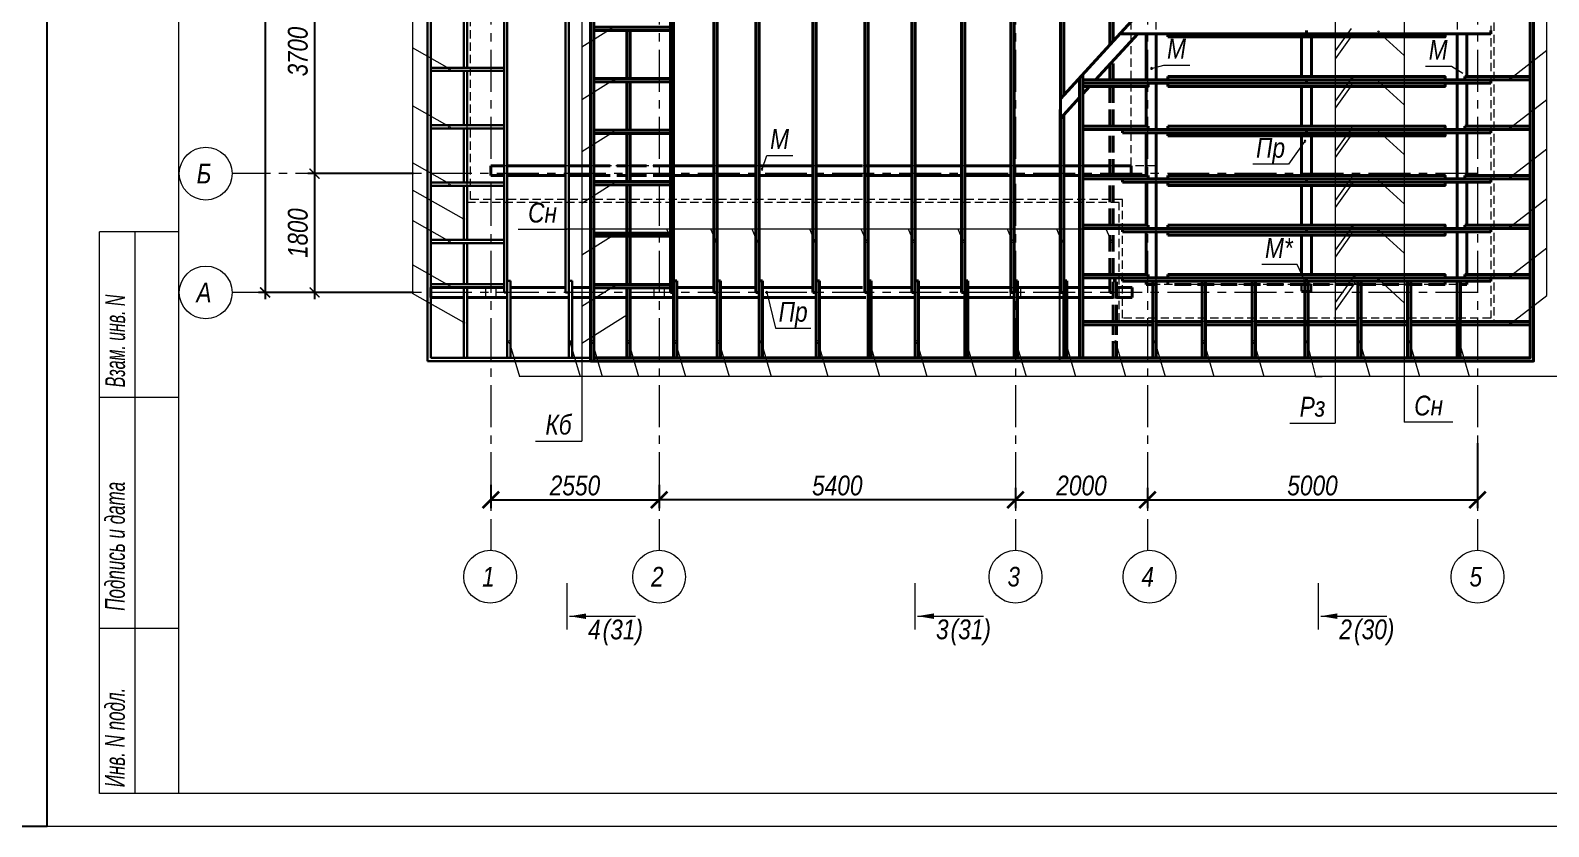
# Model space of a CAD drawing. Header units: millimetres. Extents: x 1582001 to 3303937, y 226471 to 491235.
# Drawn here: x 1791751 to 1814755, y 291255 to 303317 of the extents above; entities that cross this region are included whole.
import ezdxf
from ezdxf.enums import TextEntityAlignment as Align

# ---------------------------------------------------------------- set-up
doc = ezdxf.new("R2010")
doc.units = ezdxf.units.MM
for name, pattern in [('CENTER', [50.8, 31.75, -6.35, 6.35, -6.35]), ('gost5', [7, 5, -2, 0]), ('HIDDEN', [0.375, 0.25, -0.125])]:
    doc.linetypes.add(name, pattern=pattern)
doc.layers.get('Defpoints').update_dxf_attribs({"color": 255, "lineweight": 30})
doc.layers.add('Spezifikazia', color=250, linetype='Continuous')
doc.layers.add('Формуляр', color=138, linetype='Continuous')
for name, color, linetype, lineweight in [('Кровля', 232, 'Continuous', 25), ('Оси', 251, 'CENTER', 9), ('Основная', 250, 'Continuous', 40), ('Пунктир', 253, 'HIDDEN', 18), ('Размеры', 7, 'Continuous', 18), ('Стены', 244, 'Continuous', 30), ('Стены несущие', 7, 'Continuous', 40), ('Утеплитель', 145, 'Continuous', 9)]:
    doc.layers.add(name, color=color, linetype=linetype, lineweight=lineweight)
doc.styles.add('GOST 2.304', font='ARIALNI.TTF', dxfattribs={"width": 0.98, "height": 300})
doc.styles.get("Standard").update_dxf_attribs({"font": 'ARIALNI.TTF', "height": 300})
doc.styles.add('style', font='ARIALNI.TTF', dxfattribs={"width": 0.98, "height": 300})
doc.styles.add('STYLE1', font='ARIALNI.TTF', dxfattribs={"height": 300})
doc.styles.add('Текст', font='ARIALNI.TTF')
doc.dimstyles.new('ISO-25', dxfattribs={"dimscale": 100, "dimtxt": 2.5, "dimasz": 2.5, "dimexe": 1.25, "dimexo": 0.625, "dimtad": 1, "dimdec": 0, "dimtxsty": 'Standard', "dimblk": 'ARCHTICK', "dimcen": 2.5, "dimadec": 0, "dimazin": 0, "dimtfac": 1, "dimtdec": 0, "dimtmove": 0, "dimatfit": 3, "dimfxl": 0, "dimarcsym": 0})
doc.dimstyles.new('М100', dxfattribs={"dimtxt": 600, "dimasz": 150, "dimexe": 100, "dimexo": 200, "dimgap": 100, "dimtad": 1, "dimdec": 0, "dimtxsty": 'style', "dimblk": 'ARCHTICK', "dimcen": 150, "dimdle": 100, "dimclrt": 256, "dimadec": 0, "dimazin": 0, "dimtfac": 1, "dimtdec": 0, "dimtmove": 1, "dimatfit": 3, "dimldrblk": 'NONE', "dimfxl": 0, "dimarcsym": 0})

# ---------------------------------------------------------------- blocks, each defined once
blk = doc.blocks.new('_ArchTick')
at = {"color": 0, "linetype": 'ByBlock', "const_width": 0.15}
blk.add_lwpolyline([(-0.5, -0.5), (0.5, 0.5)], dxfattribs=at)
blk = doc.blocks.new('*D1783')
at = {"layer": 'Defpoints', "color": 0, "lineweight": -3, "transparency": 16777216}
for p in [(1797837, 304847), (1796057, 301147), (1797757, 301147)]:
    blk.add_point(p, dxfattribs=at)
at = {"layer": 'Размеры', "color": 0, "lineweight": -2, "transparency": 16777216}
for p, q in [((1797637, 304847), (1795957, 304847)), ((1796057, 304947), (1796057, 301047)), ((1797557, 301147), (1795957, 301147))]:
    blk.add_line(p, q, dxfattribs=at)
at = {"layer": 'Размеры', "color": 0, "lineweight": -2, "transparency": 16777216, "xscale": 150, "yscale": 150, "zscale": 150}
for p, rotation in [((1796057, 304847), 90), ((1796057, 301147), 270)]:
    blk.add_blockref('_ArchTick', p, dxfattribs=dict(at, rotation=rotation))
at = {"layer": 'Размеры', "transparency": 16777216, "insert": (1795804, 302997), "char_height": 300, "attachment_point": 5, "rotation": 90, "style": 'style'}
blk.add_mtext('3700', dxfattribs=at)
blk = doc.blocks.new('_None')
blk = doc.blocks.new('*D1784')
at = {"layer": 'Defpoints', "color": 0, "lineweight": -3, "transparency": 16777216}
for p in [(1797757, 301147), (1796057, 299347), (1797757, 299347)]:
    blk.add_point(p, dxfattribs=at)
at = {"layer": 'Размеры', "color": 0, "lineweight": -2, "transparency": 16777216}
for p, q in [((1797557, 301147), (1795957, 301147)), ((1796057, 301247), (1796057, 299247)), ((1797557, 299347), (1795957, 299347))]:
    blk.add_line(p, q, dxfattribs=at)
at = {"layer": 'Размеры', "color": 0, "lineweight": -2, "transparency": 16777216, "xscale": 150, "yscale": 150, "zscale": 150}
for p, rotation in [((1796057, 301147), 90), ((1796057, 299347), 270)]:
    blk.add_blockref('_ArchTick', p, dxfattribs=dict(at, rotation=rotation))
at = {"layer": 'Размеры', "transparency": 16777216, "insert": (1795804, 300247), "char_height": 300, "attachment_point": 5, "rotation": 90, "style": 'style'}
blk.add_mtext('1800', dxfattribs=at)
blk = doc.blocks.new('*D1788')
at = {"layer": 'Defpoints', "color": 0, "lineweight": -3, "transparency": 16777216}
for p in [(1797467, 317247), (1795307, 299347), (1797757, 299347)]:
    blk.add_point(p, dxfattribs=at)
at = {"layer": 'Размеры', "color": 0, "lineweight": -2, "transparency": 16777216}
for p, q in [((1797267, 317247), (1795207, 317247)), ((1795307, 317347), (1795307, 299247)), ((1797557, 299347), (1795207, 299347))]:
    blk.add_line(p, q, dxfattribs=at)
at = {"layer": 'Размеры', "color": 0, "lineweight": -2, "transparency": 16777216, "xscale": 150, "yscale": 150, "zscale": 150}
for p, rotation in [((1795307, 317247), 90), ((1795307, 299347), 270)]:
    blk.add_blockref('_ArchTick', p, dxfattribs=dict(at, rotation=rotation))
at = {"layer": 'Размеры', "transparency": 16777216, "insert": (1795054, 308297), "char_height": 300, "attachment_point": 5, "rotation": 90, "style": 'style'}
blk.add_mtext('17900', dxfattribs=at)
blk = doc.blocks.new('*D1789')
at = {"layer": 'Defpoints', "color": 0, "lineweight": -3, "ltscale": 100, "transparency": 16777216}
for p in [(1806677, 296450), (1808677, 296450), (1808677, 296205)]:
    blk.add_point(p, dxfattribs=at)
at = {"layer": 'Размеры', "color": 0, "lineweight": -2, "ltscale": 100, "transparency": 16777216}
for p, q in [((1806677, 296388), (1806677, 296080)), ((1808677, 296388), (1808677, 296080)), ((1806677, 296205), (1808677, 296205))]:
    blk.add_line(p, q, dxfattribs=at)
at = {"layer": 'Размеры', "color": 0, "lineweight": -2, "ltscale": 100, "transparency": 16777216, "xscale": 250, "yscale": 250, "zscale": 250, "rotation": 180}
blk.add_blockref('_ArchTick', (1806677, 296205), dxfattribs=at)
at = {"layer": 'Размеры', "color": 0, "lineweight": -2, "ltscale": 100, "transparency": 16777216, "xscale": 250, "yscale": 250, "zscale": 250}
blk.add_blockref('_ArchTick', (1808677, 296205), dxfattribs=at)
at = {"layer": 'Размеры', "color": 0, "ltscale": 100, "transparency": 16777216, "insert": (1807677, 296421), "char_height": 300, "attachment_point": 5}
blk.add_mtext('2000', dxfattribs=at)
blk = doc.blocks.new('*D1790')
at = {"layer": 'Defpoints', "color": 0, "lineweight": -3, "ltscale": 100, "transparency": 16777216}
for p in [(1813677, 297127), (1808677, 296388), (1813677, 296205)]:
    blk.add_point(p, dxfattribs=at)
at = {"layer": 'Размеры', "color": 0, "lineweight": -2, "ltscale": 100, "transparency": 16777216}
for p, q in [((1813677, 297064), (1813677, 296080)), ((1808677, 296325), (1808677, 296080)), ((1808677, 296205), (1813677, 296205))]:
    blk.add_line(p, q, dxfattribs=at)
at = {"layer": 'Размеры', "color": 0, "lineweight": -2, "ltscale": 100, "transparency": 16777216, "xscale": 250, "yscale": 250, "zscale": 250, "rotation": 180}
blk.add_blockref('_ArchTick', (1808677, 296205), dxfattribs=at)
at = {"layer": 'Размеры', "color": 0, "lineweight": -2, "ltscale": 100, "transparency": 16777216, "xscale": 250, "yscale": 250, "zscale": 250}
blk.add_blockref('_ArchTick', (1813677, 296205), dxfattribs=at)
at = {"layer": 'Размеры', "color": 0, "ltscale": 100, "transparency": 16777216, "insert": (1811177, 296421), "char_height": 300, "attachment_point": 5}
blk.add_mtext('5000', dxfattribs=at)
blk = doc.blocks.new('*D1791')
at = {"layer": 'Defpoints', "color": 0, "lineweight": -3, "ltscale": 100, "transparency": 16777216}
for p in [(1801277, 296450), (1806677, 296450), (1801277, 296205)]:
    blk.add_point(p, dxfattribs=at)
at = {"layer": 'Размеры', "color": 0, "lineweight": -2, "ltscale": 100, "transparency": 16777216}
for p, q in [((1801277, 296388), (1801277, 296080)), ((1806677, 296388), (1806677, 296080)), ((1806677, 296205), (1801277, 296205))]:
    blk.add_line(p, q, dxfattribs=at)
at = {"layer": 'Размеры', "color": 0, "lineweight": -2, "ltscale": 100, "transparency": 16777216, "xscale": 250, "yscale": 250, "zscale": 250, "rotation": 180}
blk.add_blockref('_ArchTick', (1801277, 296205), dxfattribs=at)
at = {"layer": 'Размеры', "color": 0, "lineweight": -2, "ltscale": 100, "transparency": 16777216, "xscale": 250, "yscale": 250, "zscale": 250}
blk.add_blockref('_ArchTick', (1806677, 296205), dxfattribs=at)
at = {"layer": 'Размеры', "color": 0, "ltscale": 100, "transparency": 16777216, "insert": (1803977, 296421), "char_height": 300, "attachment_point": 5}
blk.add_mtext('5400', dxfattribs=at)
blk = doc.blocks.new('*D1792')
at = {"layer": 'Defpoints', "color": 0, "lineweight": -3, "ltscale": 100, "transparency": 16777216}
for p in [(1798727, 296497), (1801277, 296497), (1801277, 296205)]:
    blk.add_point(p, dxfattribs=at)
at = {"layer": 'Размеры', "color": 0, "lineweight": -2, "ltscale": 100, "transparency": 16777216}
for p, q in [((1798727, 296435), (1798727, 296080)), ((1801277, 296435), (1801277, 296080)), ((1798727, 296205), (1801277, 296205))]:
    blk.add_line(p, q, dxfattribs=at)
at = {"layer": 'Размеры', "color": 0, "lineweight": -2, "ltscale": 100, "transparency": 16777216, "xscale": 250, "yscale": 250, "zscale": 250, "rotation": 180}
blk.add_blockref('_ArchTick', (1798727, 296205), dxfattribs=at)
at = {"layer": 'Размеры', "color": 0, "lineweight": -2, "ltscale": 100, "transparency": 16777216, "xscale": 250, "yscale": 250, "zscale": 250}
blk.add_blockref('_ArchTick', (1801277, 296205), dxfattribs=at)
at = {"layer": 'Размеры', "color": 0, "ltscale": 100, "transparency": 16777216, "insert": (1800002, 296421), "char_height": 300, "attachment_point": 5}
blk.add_mtext('2550', dxfattribs=at)

msp = doc.modelspace()

# ---------------------------------------------------------------- linework, layer by layer
at = {"layer": 'Spezifikazia', "lineweight": 18, "ltscale": 500}
for p, q in [((1792800.5, 291755.1), (1792800.5, 300267.3)), ((1794000.5, 300267.3), (1792800.5, 300267.3)), ((1793339.9, 291755.1), (1793339.9, 300267.3)), ((1794000.5, 297755.1), (1792800.5, 297755.1)), ((1794000.5, 294255.1), (1792800.5, 294255.1)), ((1794000.5, 294255.1), (1792800.5, 294255.1)), ((1794000.5, 291755.1), (1792800.5, 291755.1))]:
    msp.add_line(p, q, dxfattribs=at)
for points in [[(1792000.5, 320955), (1834000.4, 320955), (1834000.4, 291255.1), (1792000.5, 291255.1)], [(1794000.5, 291755.1), (1794000.5, 320444.9), (1833500.4, 320444.9), (1833500.4, 291755.1)]]:
    msp.add_lwpolyline(points, close=True, dxfattribs=at)
at = {"layer": 'Кровля'}
for p, q in [((1800237.3, 308867.4), (1800237.3, 298307.4)), ((1807347.3, 298307.4), (1807347.3, 302121.2)), ((1807347.3, 298307.4), (1807347.3, 302121.2)), ((1800237.3, 298307.4), (1807347.3, 298307.4))]:
    msp.add_line(p, q, dxfattribs=at)
at = {"layer": 'Оси', "ltscale": 20}
for p, q in [((1798727.3, 317247.4), (1798727.3, 295441.3)), ((1801277.3, 317247.4), (1801277.3, 295441.3)), ((1806677.3, 317247.4), (1806677.3, 295441.3)), ((1808677.3, 317247.4), (1808677.3, 295441.3)), ((1813677.3, 317247.4), (1813677.3, 295441.3)), ((1813677.3, 301147.4), (1794807.3, 301147.4)), ((1813677.3, 299347.4), (1794807.3, 299347.4))]:
    msp.add_line(p, q, dxfattribs=at)
at = {"layer": 'Оси', "linetype": 'Continuous', "ltscale": 100}
for centre in [(1794407.3, 301147.4), (1794407.3, 301147.4), (1794407.3, 299347.4), (1794407.3, 299347.4), (1798717.3, 295041.3), (1798717.3, 295041.3), (1801277.3, 295041.3), (1801277.3, 295041.3), (1806677.3, 295041.3), (1806677.3, 295041.3), (1808707.3, 295041.3), (1808707.3, 295041.3), (1813677.3, 295041.3), (1813677.3, 295041.3)]:
    msp.add_circle(centre, 400, dxfattribs=at)
at = {"layer": 'Основная', "ltscale": 2.5}
for p, q in [((1811087.3, 303317.4), (1811087.3, 303267.4)), ((1813187.3, 303267.4), (1813187.3, 303217.4)), ((1807647.3, 302597.1), (1807647.3, 298357.4)), ((1807697.3, 302651.7), (1807697.3, 298357.4)), ((1811087.3, 302567.4), (1811087.3, 302517.4)), ((1813187.3, 302567.4), (1813187.3, 302617.4)), ((1813187.3, 302517.4), (1813187.3, 302467.4)), ((1813187.3, 301817.4), (1813187.3, 301867.4)), ((1811087.3, 301817.4), (1811087.3, 301767.4)), ((1813187.3, 301767.4), (1813187.3, 301717.4)), ((1811087.3, 301067.4), (1811087.3, 301017.4)), ((1813187.3, 301067.4), (1813187.3, 301117.4)), ((1813187.3, 301017.4), (1813187.3, 300967.4)), ((1811087.3, 300317.4), (1811087.3, 300267.4)), ((1813187.3, 300317.4), (1813187.3, 300367.4)), ((1813187.3, 300267.4), (1813187.3, 300217.4)), ((1811087.3, 299567.4), (1811087.3, 299517.4)), ((1813187.3, 299567.4), (1813187.3, 299617.4)), ((1808757.3, 298357.4), (1808757.3, 299517.4)), ((1808807.3, 298357.4), (1808807.3, 299517.4)), ((1809507.3, 298357.4), (1809507.3, 299517.4)), ((1809507.3, 298357.4), (1809507.3, 299467.4)), ((1809557.3, 298357.4), (1809557.3, 299517.4)), ((1810262.3, 298357.4), (1810262.3, 299517.4)), ((1810262.3, 298357.4), (1810262.3, 299517.4)), ((1810312.3, 298357.4), (1810312.3, 299517.4)), ((1811063.3, 298357.4), (1811063.3, 299517.4)), ((1811063.3, 298357.4), (1811063.3, 299517.4)), ((1811113.3, 298357.4), (1811113.3, 299517.4)), ((1811862.2, 298357.4), (1811862.3, 299517.4)), ((1811912.2, 298357.4), (1811912.3, 299517.4)), ((1811912.2, 298357.4), (1811912.3, 299517.4)), ((1812617.2, 298357.3), (1812617.3, 299517.4)), ((1812667.2, 298357.3), (1812667.3, 299517.4)), ((1812667.2, 298357.3), (1812667.3, 299517.4)), ((1813367.2, 298357.3), (1813367.3, 299517.4)), ((1813417.2, 298357.3), (1813417.3, 299517.4)), ((1807697.3, 298907.4), (1808757.3, 298907.4)), ((1807697.3, 298857.4), (1808757.3, 298857.4)), ((1808807.3, 298907.4), (1809507.3, 298907.4)), ((1808807.3, 298857.4), (1809507.3, 298857.4)), ((1809557.3, 298907.4), (1810262.3, 298907.4)), ((1809557.3, 298857.4), (1810262.3, 298857.4)), ((1810312.3, 298907.4), (1811862.2, 298907.4)), ((1810312.3, 298857.4), (1811862.2, 298857.4)), ((1811087.2, 298857.4), (1811087.3, 298907.4)), ((1811912.2, 298907.4), (1812617.2, 298907.4)), ((1811912.2, 298857.4), (1812617.2, 298857.4)), ((1812667.2, 298907.4), (1813367.2, 298907.4)), ((1812667.2, 298857.4), (1813367.2, 298857.4)), ((1813417.2, 298907.4), (1814477.3, 298907.4)), ((1813417.2, 298857.4), (1814477.3, 298857.4)), ((1800237.3, 298307.4), (1807347.3, 298307.4)), ((1800287.3, 298357.4), (1807347.3, 298357.4)), ((1800287.3, 298357.4), (1800287.3, 298307.4))]:
    msp.add_line(p, q, dxfattribs=at)
at = {"layer": 'Основная', "color": 3, "ltscale": 2.5}
for p, q in [((1797817.3, 299422.4), (1798927.3, 299422.4)), ((1797817.3, 299422.4), (1797817.3, 299272.4)), ((1799027.3, 299422.4), (1799857.3, 299422.4)), ((1799957.3, 299422.4), (1800237.3, 299422.4)), ((1801547.3, 299422.4), (1802107.3, 299422.4)), ((1802207.3, 299422.4), (1802742.3, 299422.4)), ((1802842.3, 299422.4), (1803607.3, 299422.4)), ((1803707.3, 299422.4), (1804357.3, 299422.4)), ((1804457.3, 299422.4), (1805107.3, 299422.4)), ((1805207.3, 299422.4), (1805857.3, 299422.4)), ((1805957.3, 299422.4), (1806607.3, 299422.4)), ((1806707.3, 299422.4), (1807357.3, 299422.4)), ((1807457.3, 299422.4), (1807647.3, 299422.4)), ((1807697.3, 299422.4), (1808107.3, 299422.4)), ((1808207.3, 299422.4), (1808447.3, 299422.4)), ((1808447.3, 299422.4), (1808447.3, 299272.4)), ((1797817.3, 299272.4), (1798317.3, 299272.4)), ((1798367.3, 299272.4), (1798977.3, 299272.4)), ((1799027.3, 299272.4), (1799907.3, 299272.4)), ((1799957.3, 299272.4), (1800237.3, 299272.4)), ((1800287.3, 299272.4), (1800787.3, 299272.4)), ((1800837.3, 299272.4), (1801497.3, 299272.4)), ((1801547.3, 299272.4), (1802157.3, 299272.4)), ((1802207.3, 299272.4), (1802792.3, 299272.4)), ((1802842.3, 299272.4), (1803657.3, 299272.4)), ((1803707.3, 299272.4), (1804407.3, 299272.4)), ((1804457.3, 299272.4), (1805157.3, 299272.4)), ((1805207.3, 299272.4), (1805907.3, 299272.4)), ((1805957.3, 299272.4), (1806657.3, 299272.4)), ((1806707.3, 299272.4), (1807407.3, 299272.4)), ((1807457.3, 299272.4), (1807647.3, 299272.4)), ((1807697.3, 299272.4), (1808157.3, 299272.4)), ((1808207.3, 299272.4), (1808447.3, 299272.4))]:
    msp.add_line(p, q, dxfattribs=at)
at = {"layer": 'Основная', "ltscale": 2.5}
msp.add_lwpolyline([(1807559.2, 318287.4), (1814527.3, 318287.4), (1814527.3, 298307.4), (1800237.3, 298307.4), (1800237.3, 312177.4), (1814527.3, 312177.4), (1814527.3, 305607.4), (1811162.3, 305607.4)], dxfattribs=at)
for points in [[(1808987.3, 303217.4), (1813187.3, 303217.4), (1813187.3, 303267.4), (1808987.3, 303267.4)], [(1808687.4, 302517.4), (1807697.3, 302517.4), (1807697.3, 302467.4), (1808687.4, 302467.4)], [(1808987.3, 302617.4), (1813187.3, 302617.4), (1813187.3, 302567.4), (1808987.3, 302567.4)], [(1808987.3, 302467.4), (1813187.3, 302467.4), (1813187.3, 302517.4), (1808987.3, 302517.4)], [(1813487.1, 302617.4), (1814477.3, 302617.4), (1814477.3, 302567.4), (1813487.1, 302567.4)], [(1808687.4, 301867.4), (1807697.3, 301867.4), (1807697.3, 301817.4), (1808687.4, 301817.4)], [(1808987.3, 301867.4), (1813187.3, 301867.4), (1813187.3, 301817.4), (1808987.3, 301817.4)], [(1813487.1, 301867.4), (1814477.3, 301867.4), (1814477.3, 301817.4), (1813487.1, 301817.4)], [(1808987.3, 301717.4), (1813187.3, 301717.4), (1813187.3, 301767.4), (1808987.3, 301767.4)], [(1808687.4, 301117.4), (1807697.3, 301117.4), (1807697.3, 301067.4), (1808687.4, 301067.4)], [(1808987.3, 301117.4), (1813187.3, 301117.4), (1813187.3, 301067.4), (1808987.3, 301067.4)], [(1808987.3, 300967.4), (1813187.3, 300967.4), (1813187.3, 301017.4), (1808987.3, 301017.4)], [(1813487.1, 301117.4), (1814477.3, 301117.4), (1814477.3, 301067.4), (1813487.1, 301067.4)], [(1808687.4, 300367.4), (1807697.3, 300367.4), (1807697.3, 300317.4), (1808687.4, 300317.4)], [(1808987.3, 300367.4), (1813187.3, 300367.4), (1813187.3, 300317.4), (1808987.3, 300317.4)], [(1808987.3, 300217.4), (1813187.3, 300217.4), (1813187.3, 300267.4), (1808987.3, 300267.4)], [(1813487.1, 300367.4), (1814477.3, 300367.4), (1814477.3, 300317.4), (1813487.1, 300317.4)], [(1808687.4, 299617.4), (1807697.3, 299617.4), (1807697.3, 299567.4), (1808687.4, 299567.4)], [(1808987.3, 299617.4), (1813187.3, 299617.4), (1813187.3, 299567.4), (1808987.3, 299567.4)], [(1813487.1, 299617.4), (1814477.3, 299617.4), (1814477.3, 299567.4), (1813487.1, 299567.4)]]:
    msp.add_lwpolyline(points, close=True, dxfattribs=at)
at = {"layer": 'Основная', "linetype": 'gost5', "ltscale": 50}
msp.add_lwpolyline([(1808987.3, 299517.4), (1813187.3, 299517.4), (1813187.3, 299467.4), (1808987.3, 299467.4)], close=True, dxfattribs=at)
at = {"layer": 'Пунктир', "ltscale": 500}
for p, q in [((1808807.3, 301267.4), (1808807.3, 306207.7)), ((1808427.3, 301267.4), (1808427.3, 304657.7))]:
    msp.add_line(p, q, dxfattribs=at)
for points in [[(1800887.3, 314637.4), (1806857.3, 314637.4), (1806857.3, 313347.4), (1808297.3, 313347.4), (1808297.3, 317637.4), (1813877.3, 317637.4), (1813877.3, 298957.4), (1808297.3, 298957.4), (1808297.3, 300757.4), (1798417.3, 300757.4), (1798417.3, 307647.4), (1800887.3, 307647.4), (1800887.3, 314637.4)], [(1813367.3, 304017.4), (1813367.3, 299467.4), (1808807.3, 299467.4), (1808807.3, 301267.4), (1798927.3, 301267.4), (1798927.3, 304657.7)], [(1798652.3, 299422.4), (1798802.3, 299422.4), (1798802.3, 299272.4), (1798652.3, 299272.4), (1798652.3, 299422.4)], [(1801202.3, 299422.4), (1801352.3, 299422.4), (1801352.3, 299272.4), (1801202.3, 299272.4), (1801202.3, 299422.4)], [(1806602.3, 299422.4), (1806752.3, 299422.4), (1806752.3, 299272.4), (1806602.3, 299272.4), (1806602.3, 299422.4)]]:
    msp.add_lwpolyline(points, dxfattribs=at)
at = {"layer": 'Размеры', "linetype": 'Continuous', "ltscale": 100}
for p, q in [((1814725.7, 299302.7), (1814725.7, 318973.4)), ((1797541.4, 316397), (1797541.4, 299329)), ((1800105.8, 310993.3), (1800105.8, 297095)), ((1811521.9, 305782.7), (1811521.8, 297366.6)), ((1812568.5, 305840.5), (1812568.4, 297383.6)), ((1800589.2, 303367.4), (1800105.8, 303063.3)), ((1811763, 303345.1), (1811521.8, 303005.8)), ((1811773.2, 303241), (1811521.8, 302887.2)), ((1812178.5, 303290.4), (1812568.5, 302936.7)), ((1798103.1, 302733.2), (1797541.4, 303051.1)), ((1814177.1, 302589.4), (1814725.7, 303015.5)), ((1808738, 302740.7), (1808924.4, 302790.5)), ((1808924.4, 302790.5), (1809319.3, 302790.5)), ((1813283.1, 302772), (1812888.3, 302772)), ((1813456.7, 302666.1), (1813283.1, 302772)), ((1800589.2, 302567.7), (1800105.8, 302263.6)), ((1811773.2, 302597.3), (1811521.8, 302243.5)), ((1812178.5, 302544.1), (1812568.5, 302190.4)), ((1811773.2, 302494.6), (1811521.8, 302140.8)), ((1798103.1, 301856), (1797541.4, 302173.9)), ((1814177.1, 301845.6), (1814725.7, 302271.7)), ((1811773.2, 301842.1), (1811521.8, 301488.3)), ((1800589.2, 301780.3), (1800105.8, 301476.2)), ((1811063, 301638.6), (1810811.3, 301288.6)), ((1811773.2, 301743.6), (1811521.8, 301389.8)), ((1812178.5, 301790.7), (1812568.4, 301437)), ((1802836.5, 301214.3), (1802910, 301421.7)), ((1802910, 301421.7), (1803304.8, 301421.7)), ((1814177.1, 301096.3), (1814725.7, 301522.4)), ((1798103.1, 300992.7), (1797541.4, 301310.6)), ((1810811.3, 301288.6), (1810272.2, 301288.6)), ((1800589.2, 301000.8), (1800105.8, 300696.8)), ((1811773.2, 301095.5), (1811521.8, 300741.7)), ((1811773.2, 300987), (1811521.8, 300633.2)), ((1812178.5, 301042.8), (1812568.4, 300689.1)), ((1798317.3, 300457.5), (1797541.4, 300896.7)), ((1814177.1, 300344), (1814725.7, 300770.1)), ((1798103.1, 300118), (1797541.4, 300435.9)), ((1799142.8, 300306.5), (1799879.9, 300306.5)), ((1808053.3, 300306.5), (1799879.9, 300306.5)), ((1800589.2, 300214.5), (1800105.8, 299910.4)), ((1801473.2, 300123), (1801396, 300306.5)), ((1802139.3, 300123), (1802062.1, 300306.5)), ((1802765.4, 300123), (1802688.1, 300306.5)), ((1803636.6, 300123), (1803559.4, 300306.5)), ((1804417.2, 300123), (1804340, 300306.5)), ((1805131.8, 300123), (1805054.6, 300306.5)), ((1805884, 300123), (1805806.7, 300306.5)), ((1806631.7, 300123), (1806554.5, 300306.5)), ((1807378.8, 300123), (1807301.5, 300306.5)), ((1808130.5, 300123), (1808053.3, 300306.5)), ((1811778, 300346.8), (1811521.8, 299986.2)), ((1811773.2, 300237.9), (1811521.8, 299884)), ((1812178.5, 300294.8), (1812568.4, 299941.1)), ((1814177.1, 299597), (1814725.7, 300023.1)), ((1798103.1, 299449.2), (1797541.4, 299767.1)), ((1811808.2, 299597.1), (1811521.8, 299194)), ((1812178.5, 299546.1), (1812568.4, 299192.4)), ((1798317.3, 298889.9), (1797541.4, 299329)), ((1800589.2, 299439.8), (1800105.8, 299135.8)), ((1802909.4, 299347.4), (1803038.3, 298804.7)), ((1811818, 299493.1), (1811521.8, 299076.3)), ((1814177.1, 298876.7), (1814725.7, 299302.7)), ((1800787.3, 299000.7), (1800105.8, 298572)), ((1799007.1, 298600.9), (1799160.6, 298071.9)), ((1799926.9, 298600.9), (1800080.5, 298071.9)), ((1800262.6, 298600.9), (1800416.2, 298071.9)), ((1800813.8, 298600.9), (1800967.4, 298071.9)), ((1801521.4, 298600.9), (1801675, 298071.9)), ((1802184.1, 298600.9), (1802337.6, 298071.9)), ((1802821.3, 298600.9), (1802974.8, 298071.9)), ((1803038.3, 298804.7), (1803577.5, 298804.7)), ((1803679.8, 298600.9), (1803833.4, 298071.9)), ((1804462.7, 298600.9), (1804616.2, 298071.9)), ((1805181.9, 298600.9), (1805335.4, 298071.9)), ((1805930.2, 298600.9), (1806083.7, 298071.9)), ((1806683.3, 298600.9), (1806836.8, 298071.9)), ((1807432.3, 298600.9), (1807585.9, 298071.9)), ((1808192.5, 298600.9), (1808346.1, 298071.9)), ((1808789.9, 298600.9), (1808943.5, 298071.9)), ((1809531, 298600.9), (1809684.5, 298071.9)), ((1810287.3, 298600.9), (1810440.8, 298071.9)), ((1811892.3, 298600.9), (1812045.8, 298071.9)), ((1812644.8, 298600.9), (1812798.3, 298071.9)), ((1813397.5, 298600.9), (1813551.1, 298071.9)), ((1811091, 298599), (1811223.1, 298072.1)), ((1815485.7, 298071.9), (1799160.6, 298071.9)), ((1811223.1, 298072.1), (1811323.1, 298072.1)), ((1810833, 297366.6), (1811521.8, 297366.6)), ((1813305.5, 297383.6), (1812568.4, 297383.6)), ((1799404.7, 297095), (1800105.8, 297095)), ((1799885.6, 294241.8), (1799885.6, 294941.8)), ((1805157.3, 294243.3), (1805157.3, 294943.3)), ((1811268.5, 294243.3), (1811268.5, 294943.3)), ((1799920.6, 294441.8), (1800920.6, 294441.8)), ((1805192.3, 294443.3), (1806192.3, 294443.3)), ((1811303.5, 294443.3), (1812303.5, 294443.3))]:
    msp.add_line(p, q, dxfattribs=at)
at = {"layer": 'Размеры', "ltscale": 100}
for p, q in [((1810944.4, 299770.9), (1810408.3, 299770.9)), ((1811085.9, 299467.4), (1810944.4, 299770.9))]:
    msp.add_line(p, q, dxfattribs=at)
at = {"layer": 'Размеры', "linetype": 'Continuous', "ltscale": 100}
for centre, radius, start, end in [((1811773.2, 303241), 15, 0, 180), ((1811773.2, 303241), 15, 180, 0), ((1812178.5, 303290.4), 15, 0, 180), ((1812178.5, 303290.4), 15, 180, 0), ((1798103.1, 302733.2), 15, 0, 180), ((1808738, 302740.7), 12.5, 0, 180), ((1798103.1, 302733.2), 15, 180, 0), ((1800589.2, 302567.7), 15, 0, 180), ((1800589.2, 302567.7), 15, 180, 0), ((1808738, 302740.7), 12.5, 180, 0), ((1811773.2, 302597.3), 15, 0, 180), ((1811773.2, 302597.3), 15, 180, 0), ((1812178.5, 302544.1), 15, 0, 180), ((1812178.5, 302544.1), 15, 180, 0), ((1814177.1, 302589.4), 15, 0, 180), ((1814177.1, 302589.4), 15, 180, 0), ((1811773.2, 302494.6), 15, 0, 180), ((1811773.2, 302494.6), 15, 180, 0), ((1798103.1, 301856), 15, 0, 180), ((1798103.1, 301856), 15, 180, 0), ((1811773.2, 301842.1), 15, 0, 180), ((1811773.2, 301842.1), 15, 180, 0), ((1814177.1, 301845.6), 15, 0, 180), ((1814177.1, 301845.6), 15, 180, 0), ((1800589.2, 301780.3), 15, 0, 180), ((1800589.2, 301780.3), 15, 180, 0), ((1811063, 301638.6), 12.5, 0, 180), ((1811063, 301638.6), 12.5, 180, 0), ((1811773.2, 301743.6), 15, 0, 180), ((1811773.2, 301743.6), 15, 180, 0), ((1812178.5, 301790.7), 15, 0, 180), ((1812178.5, 301790.7), 15, 180, 0), ((1802836.5, 301214.3), 12.5, 0, 180), ((1802836.5, 301214.3), 12.5, 180, 0), ((1798103.1, 300992.7), 15, 0, 180), ((1798103.1, 300992.7), 15, 180, 0), ((1800589.2, 301000.8), 15, 0, 180), ((1800589.2, 301000.8), 15, 180, 0), ((1811773.2, 301095.5), 15, 0, 180), ((1811773.2, 301095.5), 15, 180, 0), ((1811773.2, 300987), 15, 0, 180), ((1811773.2, 300987), 15, 180, 0), ((1812178.5, 301042.8), 15, 0, 180), ((1812178.5, 301042.8), 15, 180, 0), ((1814177.1, 301096.3), 15, 0, 180), ((1814177.1, 301096.3), 15, 180, 0), ((1798317.3, 300457.5), 15, 0, 180), ((1798317.3, 300457.5), 15, 180, 0), ((1800589.2, 300214.5), 15, 0, 180), ((1800589.2, 300214.5), 15, 180, 0), ((1811773.2, 300237.9), 15, 0, 180), ((1811773.2, 300237.9), 15, 180, 0), ((1811778, 300346.8), 15, 0, 180), ((1811778, 300346.8), 15, 180, 0), ((1812178.5, 300294.8), 15, 0, 180), ((1812178.5, 300294.8), 15, 180, 0), ((1814177.1, 300344), 15, 0, 180), ((1814177.1, 300344), 15, 180, 0), ((1798103.1, 300118), 15, 0, 180), ((1798103.1, 300118), 15, 180, 0), ((1801473.2, 300123), 15, 0, 180), ((1801473.2, 300123), 15, 180, 0), ((1802139.3, 300123), 15, 0, 180), ((1802139.3, 300123), 15, 180, 0), ((1802765.4, 300123), 15, 0, 180), ((1802765.4, 300123), 15, 180, 0), ((1803636.6, 300123), 15, 0, 180), ((1803636.6, 300123), 15, 180, 0), ((1804417.2, 300123), 15, 0, 180), ((1804417.2, 300123), 15, 180, 0), ((1805131.8, 300123), 15, 0, 180), ((1805131.8, 300123), 15, 180, 0), ((1805884, 300123), 15, 0, 180), ((1805884, 300123), 15, 180, 0), ((1806631.7, 300123), 15, 0, 180), ((1806631.7, 300123), 15, 180, 0), ((1807378.8, 300123), 15, 0, 180), ((1807378.8, 300123), 15, 180, 0), ((1808130.5, 300123), 15, 0, 180), ((1808130.5, 300123), 15, 180, 0), ((1811808.2, 299597.1), 15, 0, 180), ((1811808.2, 299597.1), 15, 180, 0), ((1812178.5, 299546.1), 15, 0, 180), ((1812178.5, 299546.1), 15, 180, 0), ((1814177.1, 299597), 15, 0, 180), ((1814177.1, 299597), 15, 180, 0), ((1798103.1, 299449.2), 15, 0, 180), ((1798103.1, 299449.2), 15, 180, 0), ((1800589.2, 299439.8), 15, 0, 180), ((1800589.2, 299439.8), 15, 180, 0), ((1802909.4, 299347.4), 12.5, 0, 180), ((1802909.4, 299347.4), 12.5, 180, 0), ((1811818, 299493.1), 15, 0, 180), ((1811818, 299493.1), 15, 180, 0), ((1798317.3, 298889.9), 15, 0, 180), ((1798317.3, 298889.9), 15, 180, 0), ((1800787.3, 299000.7), 15, 0, 180), ((1800787.3, 299000.7), 15, 180, 0), ((1814177.1, 298876.7), 15, 0, 180), ((1814177.1, 298876.7), 15, 180, 0), ((1799007.1, 298600.9), 15, 0, 180), ((1799007.1, 298600.9), 15, 180, 0), ((1799926.9, 298600.9), 15, 0, 180), ((1799926.9, 298600.9), 15, 180, 0), ((1800262.6, 298600.9), 15, 0, 180), ((1800262.6, 298600.9), 15, 180, 0), ((1800813.8, 298600.9), 15, 0, 180), ((1800813.8, 298600.9), 15, 180, 0), ((1801521.4, 298600.9), 15, 0, 180), ((1801521.4, 298600.9), 15, 180, 0), ((1802184.1, 298600.9), 15, 0, 180), ((1802184.1, 298600.9), 15, 180, 0), ((1802821.3, 298600.9), 15, 0, 180), ((1802821.3, 298600.9), 15, 180, 0), ((1803679.8, 298600.9), 15, 0, 180), ((1803679.8, 298600.9), 15, 180, 0), ((1804462.7, 298600.9), 15, 0, 180), ((1804462.7, 298600.9), 15, 180, 0), ((1805181.9, 298600.9), 15, 0, 180), ((1805181.9, 298600.9), 15, 180, 0), ((1805930.2, 298600.9), 15, 0, 180), ((1805930.2, 298600.9), 15, 180, 0), ((1806683.3, 298600.9), 15, 0, 180), ((1806683.3, 298600.9), 15, 180, 0), ((1807432.3, 298600.9), 15, 0, 180), ((1807432.3, 298600.9), 15, 180, 0), ((1808192.5, 298600.9), 15, 0, 180), ((1808192.5, 298600.9), 15, 180, 0), ((1808789.9, 298600.9), 15, 0, 180), ((1808789.9, 298600.9), 15, 180, 0), ((1809531, 298600.9), 15, 0, 180), ((1809531, 298600.9), 15, 180, 0), ((1810287.3, 298600.9), 15, 0, 180), ((1810287.3, 298600.9), 15, 180, 0), ((1811091, 298599), 12.5, 0, 180), ((1811892.3, 298600.9), 15, 0, 180), ((1811892.3, 298600.9), 15, 180, 0), ((1812644.8, 298600.9), 15, 0, 180), ((1812644.8, 298600.9), 15, 180, 0), ((1813397.5, 298600.9), 15, 0, 180), ((1813397.5, 298600.9), 15, 180, 0), ((1811091, 298599), 12.5, 180, 0)]:
    msp.add_arc(centre, radius, start, end, dxfattribs=at)
for points in [[(1799920.6, 294441.8), (1800171, 294483.7), (1800171, 294399.9)], [(1805192.3, 294443.3), (1805442.6, 294485.2), (1805442.6, 294401.4)], [(1811303.5, 294443.3), (1811553.8, 294485.2), (1811553.8, 294401.4)]]:
    msp.add_solid(points, dxfattribs=at)
at = {"layer": 'Стены', "ltscale": 100}
for p, q in [((1797767.3, 298307.4), (1797767.3, 315287.4)), ((1797817.3, 298357.4), (1797817.3, 315237.4)), ((1797767.3, 308867.4), (1797767.3, 298307.4)), ((1798927.3, 299347.4), (1798927.3, 308867.4)), ((1798977.3, 298357.4), (1798977.3, 308867.4)), ((1799857.3, 299347.4), (1799857.3, 308867.4)), ((1799907.3, 298357.4), (1799907.3, 308867.4)), ((1798317.3, 300142.4), (1798317.3, 300962.4)), ((1798977.3, 299522.4), (1799027.3, 299522.4)), ((1799027.3, 298357.4), (1799027.3, 299522.4)), ((1799907.3, 299522.4), (1799957.3, 299522.4)), ((1799957.3, 298357.4), (1799957.3, 299522.4)), ((1798317.3, 298357.4), (1798317.3, 299422.4)), ((1798367.3, 299422.4), (1798367.3, 298357.4)), ((1798927.3, 299347.4), (1798977.3, 299347.4)), ((1799857.3, 299347.4), (1799907.3, 299347.4)), ((1797767.3, 298307.4), (1800237.3, 298307.4)), ((1797817.3, 298357.4), (1800237.3, 298357.4)), ((1798367.3, 298357.4), (1798317.3, 298357.4))]:
    msp.add_line(p, q, dxfattribs=at)
for points in [[(1798317.3, 302752.4), (1798317.3, 303572.4)], [(1798367.3, 303572.4), (1798367.3, 302752.4)], [(1798317.3, 301882.4), (1798317.3, 302702.4)], [(1798367.3, 302702.4), (1798367.3, 301882.4)], [(1798317.3, 301012.4), (1798317.3, 301832.4)], [(1798367.3, 301832.4), (1798367.3, 301012.4)], [(1798367.3, 300962.4), (1798367.3, 300142.4)], [(1798317.3, 299472.4), (1798317.3, 300092.4)], [(1798367.3, 300092.4), (1798367.3, 299472.4)]]:
    msp.add_lwpolyline(points, dxfattribs=at)
for points in [[(1798927.3, 302752.4), (1797817.3, 302752.4), (1797817.3, 302702.4), (1798927.3, 302702.4)], [(1798927.3, 301882.4), (1797817.3, 301882.4), (1797817.3, 301832.4), (1798927.3, 301832.4)], [(1798927.3, 301012.4), (1797817.3, 301012.4), (1797817.3, 300962.4), (1798927.3, 300962.4)], [(1798927.3, 300142.4), (1797817.3, 300142.4), (1797817.3, 300092.4), (1798927.3, 300092.4)], [(1798927.3, 299472.4), (1797817.3, 299472.4), (1797817.3, 299422.4), (1798927.3, 299422.4)]]:
    msp.add_lwpolyline(points, close=True, dxfattribs=at)
at = {"layer": 'Стены', "color": 6, "ltscale": 100}
msp.add_lwpolyline([(1811012.3, 299366.6), (1811012.3, 299467.4), (1811159.5, 299467.4), (1811159.5, 299366.6)], close=True, dxfattribs=at)
at = {"layer": 'Стены несущие', "ltscale": 100}
for p, q in [((1801447.3, 299347.4), (1801447.3, 311527.4)), ((1801497.3, 298357.4), (1801497.3, 311527.4)), ((1802107.3, 299347.4), (1802107.3, 311527.4)), ((1802157.3, 298357.4), (1802157.3, 311527.4)), ((1802742.3, 299347.4), (1802742.3, 311527.4)), ((1802792.3, 298357.4), (1802792.3, 311527.4)), ((1804392.3, 299347.4), (1804392.3, 311527.4)), ((1804442.3, 298357.4), (1804442.3, 311527.4)), ((1805107.3, 299347.4), (1805107.3, 311527.4)), ((1805157.3, 298357.4), (1805157.3, 311527.4)), ((1805857.3, 299347.4), (1805857.3, 311527.4)), ((1805907.3, 298357.4), (1805907.3, 311527.4)), ((1806607.3, 299347.4), (1806607.3, 311527.4)), ((1806657.3, 298357.4), (1806657.3, 311527.4)), ((1807357.3, 299347.4), (1807357.3, 311527.4)), ((1807407.3, 302334.9), (1807407.3, 311527.4)), ((1808107.3, 303099.7), (1808107.3, 311527.4)), ((1808157.3, 303154.3), (1808157.3, 311527.4)), ((1803607.3, 299347.4), (1803607.3, 311047.4)), ((1803657.3, 298357.4), (1803657.3, 311047.4)), ((1807357.3, 302280.2), (1808857.3, 303919.1)), ((1807891.2, 302567.4), (1808531.9, 303267.4)), ((1808260.8, 303267.4), (1813877.3, 303267.4)), ((1811012.3, 303267.4), (1811012.3, 303267.4)), ((1811012.3, 303217.4), (1811012.3, 302617.4)), ((1811162.3, 303267.4), (1811162.3, 303267.4)), ((1811162.3, 303217.4), (1811162.3, 302617.4)), ((1813877.3, 303317.4), (1813877.3, 303267.4)), ((1807697.3, 302567.4), (1813877.3, 302567.4)), ((1807697.3, 302517.4), (1813877.3, 302517.4)), ((1811012.3, 302567.4), (1811012.3, 302567.4)), ((1811012.3, 302517.4), (1811012.3, 302517.4)), ((1811162.3, 302567.4), (1811162.3, 302567.4)), ((1811162.3, 302517.4), (1811162.3, 302517.4)), ((1813877.3, 302567.4), (1813877.3, 302517.4)), ((1807357.3, 301984), (1807647.3, 302300.9)), ((1807697.3, 302355.5), (1807799.7, 302467.4)), ((1811012.3, 302467.4), (1811012.3, 301867.4)), ((1811162.3, 302467.4), (1811162.3, 301867.4)), ((1807407.3, 298357.4), (1807407.3, 302038.6)), ((1807697.3, 301817.4), (1813877.3, 301817.4)), ((1808297.3, 301817.4), (1808297.3, 301767.4)), ((1808297.3, 301767.4), (1813877.3, 301767.4)), ((1811012.3, 301817.4), (1811012.3, 301817.4)), ((1811012.3, 301767.4), (1811012.3, 301767.4)), ((1811012.3, 301717.4), (1811012.3, 301117.4)), ((1811162.3, 301817.4), (1811162.3, 301817.4)), ((1811162.3, 301767.4), (1811162.3, 301767.4)), ((1811162.3, 301717.4), (1811162.3, 301117.4)), ((1813877.3, 301817.4), (1813877.3, 301767.4)), ((1807697.3, 301067.4), (1813877.3, 301067.4)), ((1808297.3, 301067.4), (1808297.3, 301017.4)), ((1808297.3, 301017.4), (1813877.3, 301017.4)), ((1811012.3, 301067.4), (1811012.3, 301067.4)), ((1811012.3, 301017.4), (1811012.3, 301017.4)), ((1811012.3, 300967.4), (1811012.3, 300367.4)), ((1811162.3, 301067.4), (1811162.3, 301067.4)), ((1811162.3, 301017.4), (1811162.3, 301017.4)), ((1811162.3, 300967.4), (1811162.3, 300367.4)), ((1813877.3, 301067.4), (1813877.3, 301017.4)), ((1807697.3, 300317.4), (1813877.3, 300317.4)), ((1808297.3, 300317.4), (1808297.3, 300267.4)), ((1808297.3, 300267.4), (1813877.3, 300267.4)), ((1811012.3, 300317.4), (1811012.3, 300317.4)), ((1811012.3, 300267.4), (1811012.3, 300267.4)), ((1811012.3, 300217.4), (1811012.3, 299617.4)), ((1811162.3, 300317.4), (1811162.3, 300317.4)), ((1811162.3, 300267.4), (1811162.3, 300267.4)), ((1811162.3, 300217.4), (1811162.3, 299617.4)), ((1813877.3, 300317.4), (1813877.3, 300267.4)), ((1801497.3, 299522.4), (1801547.3, 299522.4)), ((1801547.3, 298357.4), (1801547.3, 299522.4)), ((1802157.3, 299522.4), (1802207.3, 299522.4)), ((1802207.3, 298357.4), (1802207.3, 299522.4)), ((1802792.3, 299522.4), (1802842.3, 299522.4)), ((1802842.3, 298357.4), (1802842.3, 299522.4)), ((1803657.3, 299522.4), (1803707.3, 299522.4)), ((1803707.3, 298357.4), (1803707.3, 299522.4)), ((1804442.3, 299522.4), (1804492.3, 299522.4)), ((1804492.3, 298357.4), (1804492.3, 299522.4)), ((1805157.3, 299522.4), (1805207.3, 299522.4)), ((1805207.3, 298357.4), (1805207.3, 299522.4)), ((1805907.3, 299522.4), (1805957.3, 299522.4)), ((1805957.3, 298357.4), (1805957.3, 299522.4)), ((1806657.3, 299522.4), (1806707.3, 299522.4)), ((1806707.3, 298357.4), (1806707.3, 299522.4)), ((1807407.3, 299522.4), (1807457.3, 299522.4)), ((1807457.3, 298357.4), (1807457.3, 299522.4)), ((1807697.3, 299567.4), (1813877.3, 299567.4)), ((1808157.3, 299522.4), (1808207.3, 299522.4)), ((1808297.3, 299567.4), (1808297.3, 299517.4)), ((1811012.3, 299567.4), (1811012.3, 299567.4)), ((1811162.3, 299567.4), (1811162.3, 299567.4)), ((1813877.3, 299567.4), (1813877.3, 299517.4)), ((1800787.3, 299417.4), (1800787.3, 298357.4)), ((1801447.3, 299347.4), (1801497.3, 299347.4)), ((1802107.3, 299347.4), (1802157.3, 299347.4)), ((1802742.3, 299347.4), (1802792.3, 299347.4)), ((1803607.3, 299347.4), (1803657.3, 299347.4)), ((1804392.3, 299347.4), (1804442.3, 299347.4)), ((1805107.3, 299347.4), (1805157.3, 299347.4)), ((1805857.3, 299347.4), (1805907.3, 299347.4)), ((1806607.3, 299347.4), (1806657.3, 299347.4)), ((1807357.3, 299347.4), (1807407.3, 299347.4)), ((1808297.3, 299517.4), (1813877.3, 299517.4)), ((1811012.3, 299517.4), (1811012.3, 299517.4)), ((1811162.3, 299517.4), (1811162.3, 299517.4)), ((1801497.3, 298307.4), (1801547.3, 298307.4)), ((1802157.3, 298307.4), (1802207.3, 298307.4)), ((1802792.3, 298307.4), (1802842.3, 298307.4)), ((1803657.3, 298307.4), (1803707.3, 298307.4)), ((1804442.3, 298307.4), (1804492.3, 298307.4)), ((1805157.3, 298307.4), (1805207.3, 298307.4)), ((1805907.3, 298307.4), (1805957.3, 298307.4)), ((1806657.3, 298307.4), (1806707.3, 298307.4)), ((1807407.3, 298307.4), (1807457.3, 298307.4))]:
    msp.add_line(p, q, dxfattribs=at)
at = {"layer": 'Стены несущие', "color": 5, "ltscale": 100}
for p, q in [((1808657.3, 302567.4), (1808657.3, 303267.4)), ((1808807.3, 302567.4), (1808807.3, 303267.4)), ((1813367.3, 302567.4), (1813367.3, 303267.4)), ((1813517.3, 302617.4), (1813517.3, 303267.4)), ((1808807.3, 301817.4), (1808807.3, 302517.4)), ((1813367.3, 301817.4), (1813367.3, 302517.4)), ((1813517.3, 301867.4), (1813517.3, 302517.4)), ((1808657.3, 301867.4), (1808657.3, 302467.4)), ((1808657.3, 301117.4), (1808657.3, 301767.4)), ((1808807.3, 301067.4), (1808807.3, 301767.4)), ((1813367.3, 301067.4), (1813367.3, 301767.4)), ((1813517.3, 301117.4), (1813517.3, 301767.4)), ((1798727.3, 301267.4), (1798927.3, 301267.4)), ((1798727.3, 301117.4), (1798727.3, 301267.4)), ((1798977.3, 301267.4), (1799857.3, 301267.4)), ((1799907.3, 301267.4), (1800237.3, 301267.4)), ((1801497.3, 301267.4), (1802107.3, 301267.4)), ((1802157.3, 301267.4), (1802742.3, 301267.4)), ((1802792.3, 301267.4), (1803607.3, 301267.4)), ((1803657.3, 301267.4), (1804357.3, 301267.4)), ((1804407.3, 301267.4), (1805107.3, 301267.4)), ((1805157.3, 301267.4), (1805857.3, 301267.4)), ((1805907.3, 301267.4), (1806607.3, 301267.4)), ((1806657.3, 301267.4), (1807357.3, 301267.4)), ((1807407.3, 301267.4), (1807647.3, 301267.4)), ((1807697.3, 301267.4), (1808107.3, 301267.4)), ((1808157.3, 301267.4), (1808427.3, 301267.4)), ((1808427.3, 301117.4), (1808427.3, 301267.4)), ((1798727.3, 301117.4), (1798927.3, 301117.4)), ((1798977.3, 301117.4), (1799857.3, 301117.4)), ((1799907.3, 301117.4), (1800237.3, 301117.4)), ((1801497.3, 301117.4), (1802107.3, 301117.4)), ((1802157.3, 301117.4), (1802742.3, 301117.4)), ((1802792.3, 301117.4), (1803607.3, 301117.4)), ((1803657.3, 301117.4), (1804357.3, 301117.4)), ((1804407.3, 301117.4), (1805107.3, 301117.4)), ((1805157.3, 301117.4), (1805857.3, 301117.4)), ((1805907.3, 301117.4), (1806607.3, 301117.4)), ((1806657.3, 301117.4), (1807357.3, 301117.4)), ((1807407.3, 301117.4), (1807647.3, 301117.4)), ((1807697.3, 301117.4), (1808427.3, 301117.4)), ((1808657.3, 300367.4), (1808657.3, 301017.4)), ((1808807.3, 300317.4), (1808807.3, 301017.4)), ((1813367.3, 300317.4), (1813367.3, 301017.4)), ((1813517.3, 300367.4), (1813517.3, 301017.4)), ((1808657.3, 299617.4), (1808657.3, 300267.4)), ((1808807.3, 299567.4), (1808807.3, 300267.4)), ((1813367.3, 299567.4), (1813367.3, 300267.4)), ((1813517.3, 299617.4), (1813517.3, 300267.4)), ((1808657.3, 299467.4), (1808657.3, 299517.4)), ((1808657.3, 299467.4), (1808807.3, 299467.4)), ((1808807.3, 299467.4), (1808807.3, 299517.4)), ((1813367.3, 299467.4), (1813367.3, 299517.4)), ((1813417.3, 299467.4), (1813517.3, 299467.4)), ((1813517.3, 299467.4), (1813517.3, 299517.4))]:
    msp.add_line(p, q, dxfattribs=at)
at = {"layer": 'Стены несущие', "linetype": 'gost5', "ltscale": 50}
for p, q in [((1808107.3, 302567.4), (1808107.3, 302803.4)), ((1808157.3, 302567.4), (1808157.3, 302858.1)), ((1808107.3, 301867.4), (1808107.3, 302467.4)), ((1808157.3, 301867.4), (1808157.3, 302467.4)), ((1808107.3, 301117.4), (1808107.3, 301817.4)), ((1808157.3, 301117.4), (1808157.3, 301817.4)), ((1808107.3, 300367.4), (1808107.3, 301067.4)), ((1808157.3, 300367.4), (1808157.3, 301067.4)), ((1808107.3, 299617.4), (1808107.3, 300317.4)), ((1808157.3, 299617.4), (1808157.3, 300317.4)), ((1808107.3, 299347.4), (1808107.3, 299567.4)), ((1808157.3, 298907.4), (1808157.3, 299567.4)), ((1808207.3, 298907.4), (1808207.3, 299522.4)), ((1808107.3, 299347.4), (1808157.3, 299347.4)), ((1808157.3, 298357.4), (1808157.3, 298857.4)), ((1808207.3, 298357.4), (1808207.3, 298857.4))]:
    msp.add_line(p, q, dxfattribs=at)
at = {"layer": 'Стены несущие', "color": 5, "linetype": 'gost5', "ltscale": 50}
for p, q in [((1800287.3, 301267.4), (1800787.3, 301267.4)), ((1800837.3, 301267.4), (1801447.3, 301267.4)), ((1800287.3, 301117.4), (1800787.3, 301117.4)), ((1800837.3, 301117.4), (1801447.3, 301117.4))]:
    msp.add_line(p, q, dxfattribs=at)
at = {"layer": 'Стены несущие', "ltscale": 100}
for points in [[(1811162.3, 305657.4), (1814477.3, 305657.4), (1814477.3, 312127.4), (1800287.3, 312127.4), (1800287.3, 298357.4), (1814477.3, 298357.4), (1814477.3, 318237.4), (1806502.3, 318237.4)], [(1800787.3, 303317.4), (1800787.3, 302587.4)], [(1800837.3, 302587.4), (1800837.3, 303317.4)], [(1800787.3, 302537.4), (1800787.3, 301807.4)], [(1800837.3, 301807.4), (1800837.3, 302537.4)], [(1800787.3, 301757.4), (1800787.3, 301027.4)], [(1800837.3, 301027.4), (1800837.3, 301757.4)], [(1800787.3, 300977.4), (1800787.3, 300247.4)], [(1800837.3, 300247.4), (1800837.3, 300977.4)], [(1800787.3, 300197.4), (1800787.3, 299467.4)], [(1800837.3, 299467.4), (1800837.3, 300197.4)], [(1800837.3, 298357.4), (1800837.3, 299417.4)]]:
    msp.add_lwpolyline(points, dxfattribs=at)
for points in [[(1801447.3, 303367.4), (1800287.3, 303367.4), (1800287.3, 303317.4), (1801447.3, 303317.4)], [(1801447.3, 302587.4), (1800287.3, 302587.4), (1800287.3, 302537.4), (1801447.3, 302537.4)], [(1801447.3, 301807.4), (1800287.3, 301807.4), (1800287.3, 301757.4), (1801447.3, 301757.4)], [(1801447.3, 301027.4), (1800287.3, 301027.4), (1800287.3, 300977.4), (1801447.3, 300977.4)], [(1801447.3, 300247.4), (1800287.3, 300247.4), (1800287.3, 300197.4), (1801447.3, 300197.4)], [(1801447.3, 299467.4), (1800287.3, 299467.4), (1800287.3, 299417.4), (1801447.3, 299417.4)]]:
    msp.add_lwpolyline(points, close=True, dxfattribs=at)
at = {"layer": 'Утеплитель', "linetype": 'HIDDEN', "ltscale": 500}
msp.add_lwpolyline([(1800837.3, 314687.4), (1806907.3, 314687.4), (1806907.3, 313397.4), (1808247.3, 313397.4), (1808247.3, 317687.4), (1813927.3, 317687.4), (1813927.3, 298907.4), (1808247.3, 298907.4), (1808247.3, 300707.4), (1798367.3, 300707.4), (1798367.3, 307697.4), (1800837.3, 307697.4), (1800837.3, 314687.4)], dxfattribs=at)
at = {"layer": 'Формуляр', "color": 0}
msp.add_lwpolyline([(1750000.6, 320955), (1792000.5, 320955), (1792000.5, 291255.1), (1750000.6, 291255.1)], close=True, dxfattribs=at)

# ---------------------------------------------------------------- texts
at = {"layer": 'Spezifikazia', "lineweight": 18, "ltscale": 500, "style": 'STYLE1'}
for s, width, p in [('Взам. инв. N', 0.7, (1793184.5, 297910.5)), ('Подпись и дата', 0.75, (1793181.7, 294524.9)), ('Инв. N подл.', 0.75, (1793181.7, 291851.5))]:
    msp.add_text(s, height=300, rotation=90, dxfattribs=dict(at, width=width)).set_placement(p)
at = {"layer": 'Оси', "linetype": 'Continuous', "ltscale": 100, "style": 'GOST 2.304'}
for s, p in [('Б', (1794380.9, 301147.4)), ('А', (1794380.9, 299347.4)), ('1', (1798690.9, 295041.3)), ('2', (1801250.9, 295041.3)), ('3', (1806650.9, 295041.3)), ('4', (1808680.9, 295041.3)), ('5', (1813650.9, 295041.3))]:
    msp.add_text(s, height=297.2, dxfattribs=at).set_placement(p, align=Align.MIDDLE_CENTER)
at = {"layer": 'Размеры', "linetype": 'Continuous', "ltscale": 100, "style": 'Текст'}
for s, p in [('М', (1808974.4, 302890.5)), ('М', (1812938.3, 302872)), ('М', (1802960, 301521.7)), ('Пр', (1810322.2, 301388.6)), ('Пр', (1803088.3, 298904.7))]:
    msp.add_text(s, height=300, dxfattribs=at).set_placement(p)
at = {"layer": 'Размеры', "linetype": 'Continuous', "ltscale": 100}
for s, p in [('Сн', (1799292.8, 300406.5)), ('Рз', (1810983, 297466.6)), ('Сн', (1812718.4, 297483.6)), ('Кб', (1799554.7, 297195)), ('4', (1800200.6, 294091.8)), ('(31)', (1800421.7, 294091.8)), ('3', (1805472.3, 294093.3)), ('(31)', (1805693.8, 294093.3)), ('2', (1811583.5, 294093.3)), ('(30)', (1811806.6, 294093.3))]:
    msp.add_text(s, height=300, dxfattribs=at).set_placement(p)
at = {"layer": 'Размеры', "ltscale": 100, "style": 'Текст'}
msp.add_text('М*', height=300, dxfattribs=at).set_placement((1810458.3, 299870.9))

# ---------------------------------------------------------------- dimensions: what is measured, and where the dimension line sits
at = {"layer": 'Размеры'}
for base, p1, p2, picture, middle in [((1795307.3, 299347.4), (1797467.3, 317247.4), (1797757.3, 299347.4), '*D1788', (1795054.1, 308297.4)), ((1796057.3, 301147.4), (1797837.3, 304847.4), (1797757.3, 301147.4), '*D1783', (1795804.1, 302997.4)), ((1796057.3, 299347.4), (1797757.3, 301147.4), (1797757.3, 299347.4), '*D1784', (1795804.1, 300247.4))]:
    dim = msp.add_linear_dim(base=base, p1=p1, p2=p2, angle=90, dimstyle='М100', override={"dimtxt": 250, "dimlfac": 1, "dimtxsty": 'style', "dimblk1": 'ArchTick', "dimblk2": 'ArchTick', "dimsah": 1, "dimtolj": 0}, dxfattribs=at)
    dim.commit()
    dim.dimension.update_dxf_attribs({"geometry": picture, "text_midpoint": middle})
at = {"layer": 'Размеры', "ltscale": 100}
for base, p1, p2, override, picture, middle in [((1813677.3, 296204.9), (1808677.3, 296387.9), (1813677.3, 297126.9), {"dimscale": 100, "dimlfac": 1, "dimtxsty": 'Standard', "dimblk1": 'ArchTick', "dimblk2": 'ArchTick', "dimsah": 1, "dimtmove": 0, "dimtolj": 0}, '*D1790', (1811177.3, 296420.5)), ((1801277.3, 296204.9), (1798727.3, 296497.4), (1801277.3, 296497.4), {"dimscale": 100}, '*D1792', (1800002.3, 296420.5)), ((1801277.3, 296204.9), (1806677.3, 296450.4), (1801277.3, 296450.4), {"dimscale": 100, "dimlfac": 1, "dimtxsty": 'Standard', "dimblk1": 'ArchTick', "dimblk2": 'ArchTick', "dimsah": 1, "dimtmove": 0, "dimtolj": 0}, '*D1791', (1803977.3, 296420.5)), ((1808677.3, 296204.9), (1806677.3, 296450.4), (1808677.3, 296450.4), {"dimscale": 100, "dimlfac": 1, "dimtxsty": 'Standard', "dimblk1": 'ArchTick', "dimblk2": 'ArchTick', "dimsah": 1, "dimtmove": 0, "dimtolj": 0}, '*D1789', (1807677.3, 296420.5))]:
    dim = msp.add_linear_dim(base=base, p1=p1, p2=p2, dimstyle='ISO-25', override=override, dxfattribs=at)
    dim.commit()
    dim.dimension.update_dxf_attribs({"geometry": picture, "text_midpoint": middle})

doc.saveas('drawing.dxf')
